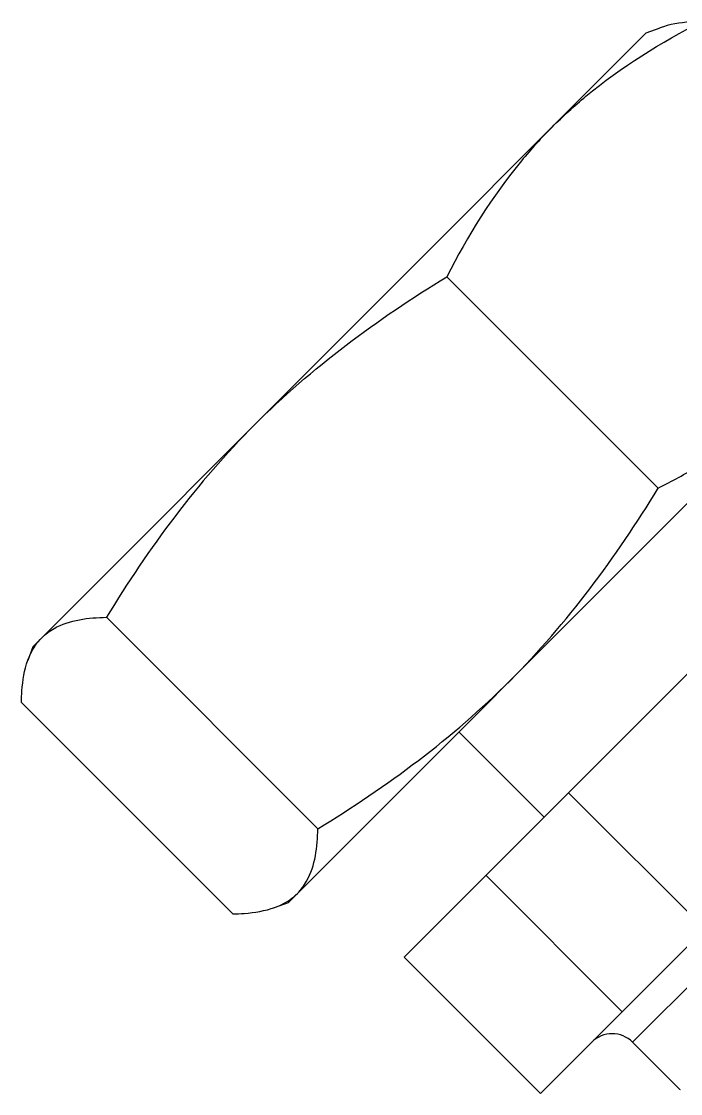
# Model space of a CAD drawing. Header units: inches. Extents: x -1293886 to -986005, y -15154 to 203628.
# Drawn here: x -1237920.6 to -1237874, y 87764.8 to 87840.6 of the extents above; entities that cross this region are included whole.
import ezdxf

# ---------------------------------------------------------------- set-up
doc = ezdxf.new("R2010")
doc.units = ezdxf.units.IN
doc.header["$LTSCALE"] = 100
doc.header["$MEASUREMENT"] = 0
doc.layers.add('W_DIM', color=4, linetype='Continuous')

# ---------------------------------------------------------------- blocks, each defined once
blk = doc.blocks.new('1111')
at = {"layer": 'W_DIM', "color": 7}
for p, q in [((-2277405.463, 1712297.123), (-2277362.088, 1712340.498)), ((-2277362.087, 1712340.499), (-2277361.101, 1712340.858)), ((-2277376.199, 1712323.258), (-2277361.255, 1712308.313)), ((-2277387.39, 1712279.049), (-2277344.014, 1712322.425)), ((-2277340.147, 1712314.243), (-2277379.208, 1712275.182)), ((-2277369.569, 1712265.543), (-2277330.508, 1712304.604)), ((-2277400.259, 1712299.198), (-2277385.315, 1712284.254)), ((-2277334.134, 1712298.086), (-2277363.051, 1712269.169)), ((-2277405.464, 1712297.123), (-2277405.823, 1712296.136)), ((-2277406.271, 1712293.186), (-2277391.326, 1712278.242)), ((-2277375.341, 1712291.098), (-2277369.317, 1712285.074)), ((-2277367.588, 1712286.803), (-2277357.949, 1712277.163)), ((-2277373.423, 1712280.967), (-2277363.784, 1712271.328)), ((-2277388.377, 1712278.69), (-2277387.39, 1712279.049)), ((-2277379.208, 1712275.182), (-2277369.569, 1712265.543)), ((-2277359.703, 1712265.821), (-2277363.051, 1712269.169)), ((-2277359.662, 1712265.818), (-2277359.703, 1712265.821))]:
    blk.add_line(p, q, dxfattribs=at)
blk.add_arc((-2277364.497, 1712267.723), 2.045, 45, 135, dxfattribs=at)
for points, knots in [([(-2277368.74, 1712333.846), (-2277367.98, 1712334.606), (-2277364.774, 1712337.523), (-2277361.049, 1712339.825), (-2277358.151, 1712341.306)], [0, 0, 0, 0, 0.248254, 1, 1, 1, 1]), ([(-2277358.151, 1712341.306), (-2277358.424, 1712341.302), (-2277359.427, 1712341.261), (-2277360.437, 1712341.099), (-2277361.126, 1712340.848)], [0, 0, 0, 0, 0.270862, 1, 1, 1, 1]), ([(-2277368.74, 1712333.846), (-2277369.5, 1712333.086), (-2277372.417, 1712329.88), (-2277374.719, 1712326.155), (-2277376.199, 1712323.258)], [0, 0, 0, 0, 0.248254, 1, 1, 1, 1]), ([(-2277361.255, 1712308.313), (-2277360.28, 1712308.812), (-2277356.482, 1712310.879), (-2277352.952, 1712313.488), (-2277350.667, 1712315.773)], [0, 0, 0, 0, 0.25305, 1, 1, 1, 1]), ([(-2277404.829, 1712297.757), (-2277404.574, 1712298.012), (-2277403.247, 1712298.991), (-2277401.522, 1712299.179), (-2277400.259, 1712299.198)], [0, 0, 0, 0, 0.22235, 1, 1, 1, 1]), ([(-2277405.813, 1712296.161), (-2277405.757, 1712296.315), (-2277405.518, 1712296.895), (-2277405.157, 1712297.429), (-2277404.829, 1712297.757)], [0, 0, 0, 0, 0.261173, 1, 1, 1, 1]), ([(-2277406.271, 1712293.186), (-2277406.267, 1712293.459), (-2277406.226, 1712294.462), (-2277406.064, 1712295.472), (-2277405.813, 1712296.161)], [0, 0, 0, 0, 0.270862, 1, 1, 1, 1]), ([(-2277386.756, 1712279.683), (-2277386.501, 1712279.939), (-2277385.521, 1712281.266), (-2277385.333, 1712282.991), (-2277385.315, 1712284.254)], [0, 0, 0, 0, 0.22235, 1, 1, 1, 1]), ([(-2277388.351, 1712278.699), (-2277388.197, 1712278.755), (-2277387.617, 1712278.995), (-2277387.084, 1712279.355), (-2277386.756, 1712279.683)], [0, 0, 0, 0, 0.261173, 1, 1, 1, 1]), ([(-2277391.326, 1712278.242), (-2277391.054, 1712278.246), (-2277390.051, 1712278.287), (-2277389.04, 1712278.449), (-2277388.351, 1712278.699)], [0, 0, 0, 0, 0.270862, 1, 1, 1, 1])]:
    blk.add_open_spline(points, degree=3, knots=knots, dxfattribs=at)
for points in [[(-2277389.794, 1712312.792), (-2277385.75, 1712316.836), (-2277381.083, 1712320.282), (-2277376.199, 1712323.258)], [(-2277389.794, 1712312.792), (-2277393.838, 1712308.748), (-2277397.283, 1712304.081), (-2277400.259, 1712299.198)], [(-2277371.72, 1712294.719), (-2277367.677, 1712298.763), (-2277364.231, 1712303.43), (-2277361.255, 1712308.313)], [(-2277385.315, 1712284.254), (-2277380.432, 1712287.23), (-2277375.764, 1712290.675), (-2277371.72, 1712294.719)]]:
    blk.add_open_spline(points, degree=3, dxfattribs=at)

msp = doc.modelspace()

# ---------------------------------------------------------------- block references
at = {"layer": 'W_DIM'}
msp.add_blockref('1111', (1039485.652, -1624500.722), dxfattribs=at)

doc.saveas('drawing.dxf')
